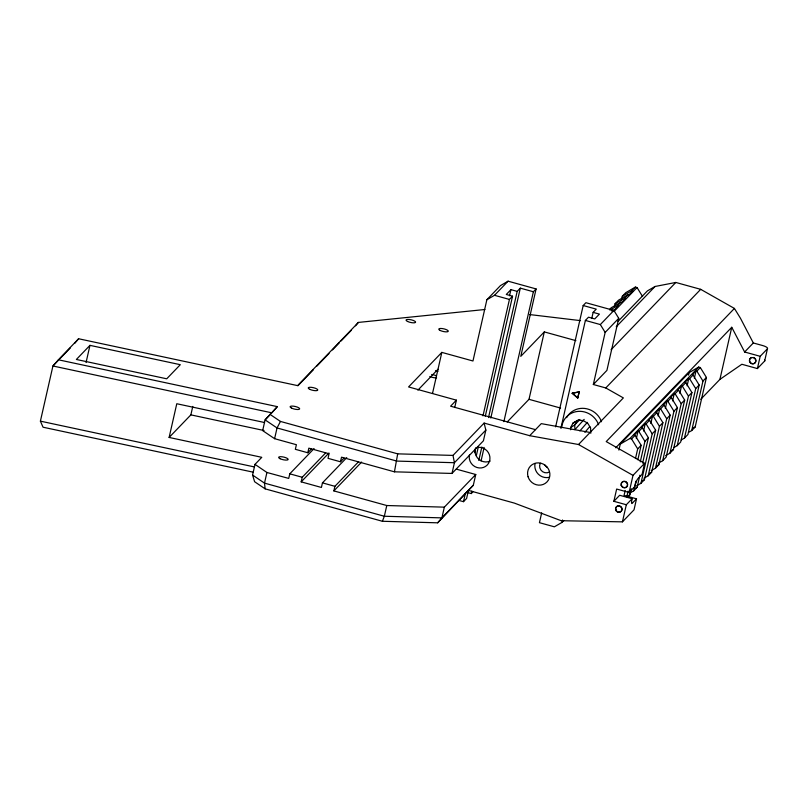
<?xml version="1.0" encoding="UTF-8"?>
<svg xmlns="http://www.w3.org/2000/svg" width="808" height="808" viewBox="0 0 808 808"><rect width="100%" height="100%" fill="white"/><g stroke="black" fill="none" stroke-linecap="round" stroke-linejoin="round"><path stroke-width="1.21" d="M269.933 414.312L280.457 421.433L397.698 453.854L394.435 471.821L341.521 457.187L340.481 461.782L328.028 458.348L329.068 453.743L308.838 448.157L307.798 452.753L295.344 449.309L296.395 444.713L274.599 438.683L262.661 430.614L265.095 419.887L277.316 406.636L58.368 359.792L52.934 365.994L40.4 421.15L43.046 427.21L253.389 472.215M86.062 362.519L89.961 345.359L180.305 364.691L166.721 378.8L76.376 359.469L89.961 345.359M456.308 469.125L475.761 474.508L473.316 485.234L437.673 522.816L382.386 521.271L265.145 488.85L254.611 481.73L252.571 475.054L254.995 464.368L261.782 457.318L169.124 437.451L176.78 403.737L264.529 422.513M169.124 437.451L190.87 414.868L192.779 406.434M254.995 464.368L266.923 472.478L264.509 483.123L265.145 488.85M274.599 438.683L277.043 427.957L280.457 421.433M314.07 448.581L289.779 473.821L288.729 478.417L266.923 472.478M346.753 457.631L322.453 482.871L321.412 487.456L301.182 481.861L302.222 477.265L325.654 452.924M475.761 474.508L444.339 507.151L386.779 505.525L333.866 490.9L334.906 486.315L358.338 461.974M386.779 505.525L384.345 516.251L382.386 521.271M432.533 393.324L441.835 352.389L472.963 360.994L486.881 299.707L500.465 285.598L508.091 281.184L536.098 288.931L520.786 356.348L544.309 331.906L575.892 340.643M454.722 407.525L456.399 400.162L408.575 386.941L441.835 352.389M444.339 507.151L441.905 517.878L437.673 522.816M394.435 471.821L451.995 473.438L454.429 462.711L452.995 455.409L484.103 423.079L529.684 435.684L578.508 444.511L632.997 475.367L629.109 492.486L616.655 489.042L613.868 501.303L626.321 504.748L632.119 498.718L619.665 495.274L613.868 501.303M509.535 295.768L510.929 289.648L517.191 291.375L520.312 288.143L533.381 291.759L536.098 288.931M458.894 500.415L463.489 501.677L465.438 493.102M474.629 452.652L475.75 447.753M482.982 415.878L509.444 299.435L512.555 296.193L506.293 294.466L510.929 289.648M468.559 489.86L466.61 498.445L463.489 501.677M476.356 455.54L478.306 446.965M485.265 416.322L512.555 296.193M467.085 492.405L471.266 493.567L471.821 491.113M478.78 460.479L481.841 447.006M488.517 417.595L517.191 291.375M484.103 423.079L485.85 430.078L483.416 440.804L451.995 473.438M481.063 460.924L484.123 447.44M490.799 418.029L520.312 288.143M503.869 421.665L533.381 291.759M507.212 421.958L528.998 399.324L544.309 331.906M555.621 426.856L583.184 305.525L585.901 302.707L613.908 310.454L618.746 318.312L606.909 370.397L593.325 384.507L605.778 387.951L623.362 397.91L578.508 444.511M541.663 512.878L539.441 522.685L554.379 526.816L561.994 522.402L563.691 520.645M560.883 428.301L585.386 320.433L588.507 317.201L594.769 318.928L599.415 314.11L593.143 312.383L591.749 318.504M577.67 398.091L579.245 391.779L572.145 393.304L577.67 398.091L579.245 391.779M561.994 522.402L562.55 519.988M593.325 384.507L605.162 332.411L618.746 318.312M614.504 306.212L615.05 303.798L618.514 300.202L628.149 294.627L628.977 294.849L632.765 290.91L631.937 290.688L622.301 296.263L621.483 299.879M618.908 450.106L620.281 444.077L689.062 372.67L698.668 367.084L700.314 367.539L706.424 377.467L695.183 426.957L691.719 430.553L688.507 432.411M636.33 438.552L637.997 431.189L638.825 431.421L644.935 441.35L640.269 461.873M625.19 490.486L624.069 495.385L636.522 498.829L634.028 509.818L622.433 521.857L561.196 520.716L514.373 503.101L468.791 490.496M626.988 495.961L628.089 491.133M635.492 458.54L637.684 448.884L641.148 445.289L635.038 435.35L634.209 435.128L637.997 431.189M622.433 521.857L626.321 504.748M643.582 431.007L645.249 423.655L646.077 423.887L652.187 433.815L640.946 483.305L636.664 485.78M627.301 497.476L629.907 494.779L631.27 488.739M637.855 459.772L641.148 445.289M629.412 493.314L633.694 490.84L635.886 481.184M650.834 423.473L652.5 416.12L653.329 416.342L659.439 426.281L648.198 475.771L643.915 478.245M633.694 490.84L637.159 487.244L639.896 475.165M642.643 463.095L648.4 437.754L642.289 427.816L641.461 427.594L645.249 423.655M618.08 321.372L647.42 290.89L655.035 286.486L675.801 282.457L700.698 289.335L734.411 308.434L606.222 441.592L644.592 463.327L642.097 474.316L637.744 478.831A6.545 1.04 -74.5 0 0 634.906 486.466L629.109 492.486M658.086 415.938L659.762 408.585L660.58 408.808L666.701 418.746L655.45 468.236L651.167 470.711M640.946 483.305L644.41 479.71L655.652 430.22L649.541 420.281L648.713 420.059L652.5 416.12M665.337 408.404L667.014 401.051L667.832 401.273L673.953 411.211L662.701 460.701L658.419 463.176M648.198 475.771L651.662 472.165L662.903 422.675L656.793 412.747L655.965 412.524L659.762 408.585M672.589 400.869L674.266 393.516L675.094 393.738L681.205 403.677L669.963 453.167L665.681 455.641M655.45 468.236L658.914 464.63L670.155 415.14L664.045 405.212L663.227 404.99L667.014 401.051M679.851 393.334L681.518 385.982L682.346 386.204L688.456 396.132L677.215 445.632L674.003 447.491M674.266 393.516L670.478 397.455L671.297 397.677L677.417 407.606L666.166 457.096L662.701 460.701M688.507 375.084L689.062 372.67M687.103 385.8L688.77 378.447L689.598 378.669L695.708 388.598L684.467 438.087L681.255 439.946M669.963 453.167L673.428 449.561L684.669 400.071L678.558 390.143L677.73 389.911L681.518 385.982M694.355 378.265L696.021 370.912L696.85 371.135L702.96 381.063L691.719 430.553M688.77 378.447L684.982 382.376L685.81 382.608L691.921 392.536L680.679 442.026L677.215 445.632M696.021 370.912L692.234 374.841L693.062 375.074L699.173 385.002L687.931 434.492L684.467 438.087M700.728 399.304L719.918 379.376L731.755 327.28L744.633 352.005L760.187 356.308L767.438 348.783A6.545 1.818 12.8 0 0 762.661 345.551L753.319 342.976L740.451 318.241L734.411 308.434M719.918 379.376L741.845 364.267L757.409 368.569L760.187 356.308M757.409 368.569L764.651 361.035L767.438 348.783M570.65 429.765L570.569 427.624L573.054 423.018L578.871 419.766M74.669 343.41L78.608 338.754L297.566 385.608L358.388 322.422L484.901 309.504M355.5 325.796L358.388 322.422M584.881 432.32L589.8 426.594M579.902 430.906L587.325 422.362M277.316 406.636L271.882 412.837L52.934 365.994L58.146 360.57M584.194 419.372L574.902 429.654L574.71 424.957L576.892 420.918L573.054 423.018M579.922 419.483L574.71 424.957L570.569 427.624M58.368 359.792L78.608 338.754M59.893 358.762L70.326 347.925M269.337 415.484L265.095 419.887L277.043 427.957L396.869 461.095L454.429 462.711L485.85 430.078M297.94 385.769L313.484 369.63M316.938 366.044L329.018 353.49M332.472 349.904L339.38 342.723M341.107 340.936L351.46 330.169M307.798 452.753L311.272 449.147M301.182 481.861L328.947 453.015M486.881 299.707L494.506 295.304L508.091 281.184M340.481 461.782L343.945 458.176M417.877 390.153L438.007 369.246M333.866 490.9L361.631 462.055M456.399 400.162L450.601 406.192L535.482 429.654M593.143 312.383L596.254 309.141L583.184 305.525M609.525 309.535L611.262 307.737L620.898 302.162L621.726 302.384L625.513 298.445L624.685 298.223L615.05 303.798M622.301 296.263L625.766 292.658L635.401 287.082L637.058 287.547L642.552 296.486M609.939 310.09L617.433 305.757L620.898 302.162M624.685 298.223L628.149 294.627M631.937 290.688L635.401 287.082M585.386 320.433L600.334 324.564L613.908 310.454M613.979 311.514L637.058 287.547M616.201 326.826L655.035 286.486M473.316 485.234L441.905 517.878L384.345 516.251L264.509 483.123L252.571 475.054M471.266 493.567L472.821 491.951M611.08 349.692L675.801 282.457M529.684 435.684L541.279 423.634L590.103 432.462M605.778 387.951L700.698 289.335M615.757 447.784L731.755 327.28M620.281 444.077L629.917 438.502L698.668 367.084M629.917 438.502L631.573 438.956L635.038 435.35M638.825 431.421L642.289 427.816M646.077 423.887L649.541 420.281M653.329 416.342L656.793 412.747M660.58 408.808L664.045 405.212M667.832 401.273L671.297 397.677M675.094 393.738L678.558 390.143M682.346 386.204L685.81 382.608M689.598 378.669L693.062 375.074M696.85 371.135L700.314 367.539M644.935 441.35L648.4 437.754M652.187 433.815L655.652 430.22M659.439 426.281L662.903 422.675M666.701 418.746L670.155 415.14M673.953 411.211L677.417 407.606M681.205 403.677L684.669 400.071M688.456 396.132L691.921 392.536M695.708 388.598L699.173 385.002M702.96 381.063L706.424 377.467M744.633 352.005L753.319 342.976M632.997 475.367L644.592 463.327M636.522 498.829L632.179 503.344A6.545 1.04 -74.5 0 1 632.119 498.718M611.505 310.929L614.464 309.919L618.261 305.979L617.433 305.757M693.042 428.2L695.183 426.957M671.286 450.803L673.428 449.561M656.773 465.873L658.914 464.63M649.521 473.407L651.662 472.165M642.269 480.942L644.41 479.71M635.017 488.476L637.159 487.244M627.765 496.011L629.907 494.779M572.145 393.304L579.063 391.961M577.579 420.402L582.942 420.463L587.699 423.2L590.577 427.866L590.8 433.219M397.698 453.854L452.995 455.409M529.614 314.554L580.528 320.635M190.87 414.868L264.024 430.523M40.4 421.15L254.439 466.943M494.506 295.304L509.444 299.435M435.684 370.559L438.017 371.205M528.998 399.324L560.58 408.06M289.779 473.821L302.222 477.265M322.453 482.871L334.906 486.315M572.327 393.122L577.851 397.9M600.334 324.564L605.162 332.411M631.573 438.956L637.684 448.884M764.54 360.055A6.545 1.818 12.8 0 1 764.651 361.035M566.62 417.665A19.624 18.594 43.9 0 1 584.79 408.444A19.624 18.594 43.9 0 1 601.516 421.736M490.153 461.055A10.625 10.07 43.9 0 1 479.063 459.479A10.625 10.07 43.9 0 1 475.266 448.834M476.488 447.632A10.625 10.07 43.9 0 1 489.87 456.874A10.625 10.07 43.9 0 1 479.114 467.943A10.625 10.07 43.9 0 1 469.468 454.854M549.389 472.034A6.545 6.201 43.9 0 1 540.32 463.226M547.359 467.438A6.545 6.201 43.9 0 1 544.935 465.075M561.621 427.705A19.624 18.594 43.9 0 1 578.134 411.383A19.624 18.594 43.9 0 1 598.617 424.745M549.309 477.276A11.443 10.847 43.9 0 1 535.078 463.469M436.583 377.811A4.909 1.364 12.8 0 1 429.805 376.467M431.684 374.508A4.909 1.364 12.8 0 1 436.35 375.801M755.864 361.388A3.272 3.101 43.9 0 1 750.592 362.752A3.272 3.101 43.9 0 1 751.804 357.449M753.45 357.469A3.272 3.101 43.9 0 1 755.945 360.57M291.617 408.131A4.909 1.364 12.8 0 0 299.566 409.09A4.909 1.364 12.8 0 0 293.506 406.171A4.909 1.364 12.8 0 0 291.617 408.131M280.124 458.722A4.909 1.364 12.8 0 0 288.072 459.681A4.909 1.364 12.8 0 0 282.012 456.772A4.909 1.364 12.8 0 0 280.124 458.722M615.666 509.939A3.272 3.101 43.9 0 0 621.049 511.424A3.272 3.101 43.9 0 0 619.403 506.091A3.272 3.101 43.9 0 0 615.666 509.939M615.837 509.747A3.272 3.101 43.9 0 0 621.231 511.242A3.272 3.101 43.9 0 0 619.585 505.899A3.272 3.101 43.9 0 0 615.837 509.747M621.231 485.426A3.272 3.101 43.9 0 0 626.624 486.911A3.272 3.101 43.9 0 0 624.968 481.568A3.272 3.101 43.9 0 0 621.231 485.426M621.413 485.234A3.272 3.101 43.9 0 0 626.806 486.729A3.272 3.101 43.9 0 0 625.15 481.386A3.272 3.101 43.9 0 0 621.413 485.234M749.531 361.499A3.272 3.101 43.9 0 0 754.925 362.994A3.272 3.101 43.9 0 0 753.268 357.651A3.272 3.101 43.9 0 0 749.531 361.499M440.249 330.492A4.909 1.364 12.8 0 0 448.188 331.452A4.909 1.364 12.8 0 0 442.127 328.543A4.909 1.364 12.8 0 0 440.249 330.492M309.737 389.315A4.909 1.364 12.8 0 0 317.685 390.264A4.909 1.364 12.8 0 0 311.615 387.355A4.909 1.364 12.8 0 0 309.737 389.315M407.565 321.463A4.909 1.364 12.8 0 0 415.504 322.422A4.909 1.364 12.8 0 0 409.444 319.503A4.909 1.364 12.8 0 0 407.565 321.463M528.068 476.76A11.443 10.847 43.9 0 0 546.945 481.982A11.443 10.847 43.9 0 0 541.158 463.277A11.443 10.847 43.9 0 0 528.068 476.76"/></g></svg>
